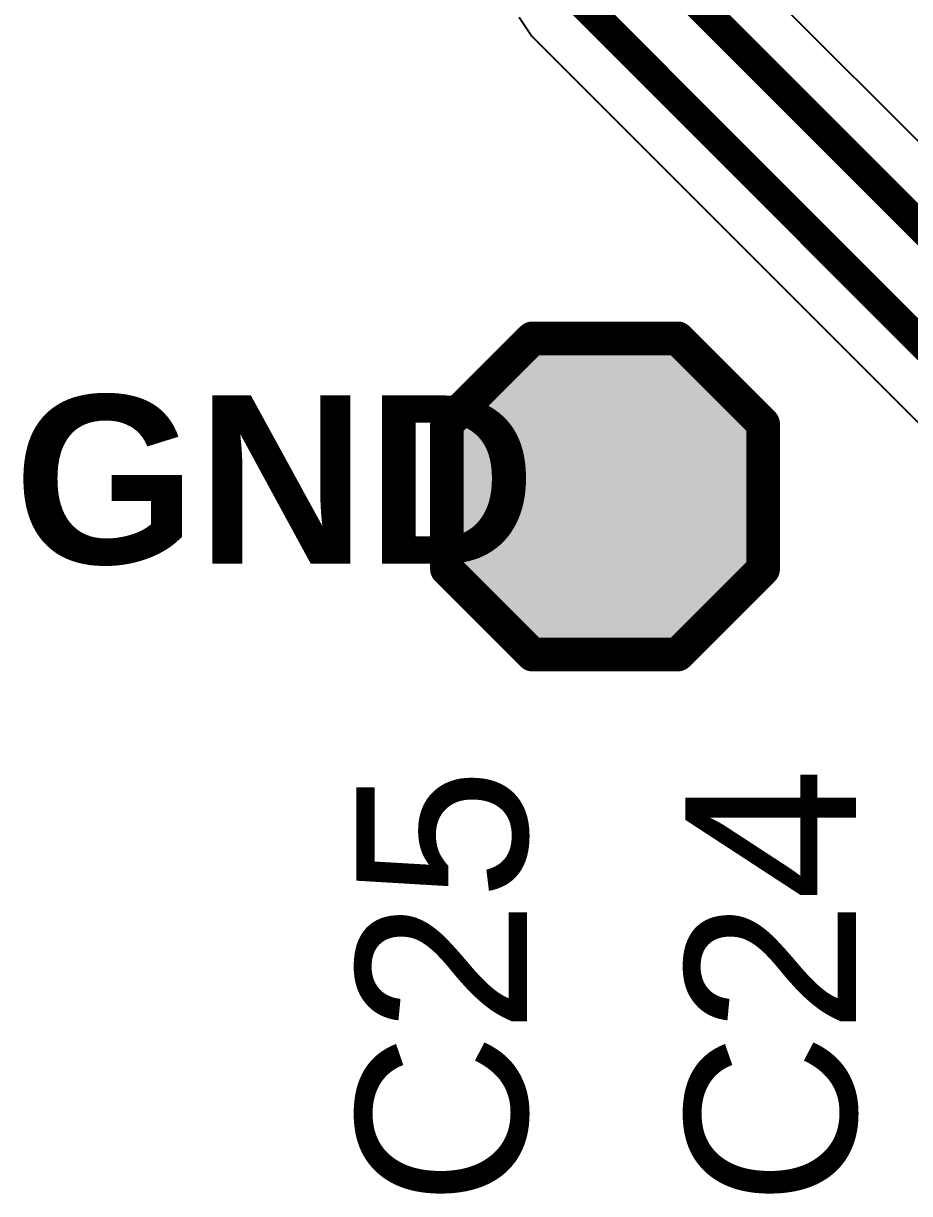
# Model space of a CAD drawing. Header units: inches. Extents: x -18 to 237, y -41 to 211.
# Drawn here: x 10.19 to 15.46, y 76.9 to 83.86 of the extents above; entities that cross this region are included whole.
import ezdxf

# ---------------------------------------------------------------- set-up
doc = ezdxf.new("R2010")
doc.units = ezdxf.units.IN
for name, color, linetype in [('Top Layer', 1, 'Continuous'), ('Top Overlay', 2, 'Continuous'), ('Top Paste', 8, 'Continuous'), ('Top Solder', 216, 'Continuous')]:
    doc.layers.add(name, color=color, linetype=linetype)
doc.styles.add('Arial', font='', dxfattribs={"height": 0.2})
doc.styles.add('Arial_Bold', font='', dxfattribs={"height": 0.2})
doc.styles.get('Arial').set_extended_font_data('Arial')
doc.styles.get('Arial_Bold').set_extended_font_data('Arial', bold=True)

# ---------------------------------------------------------------- blocks, each defined once
blk = doc.blocks.new('T__________90')
at = {"layer": 'Top Layer'}
blk.add_hatch(color=1, dxfattribs=at).paths.add_polyline_path([(0.381, 0.762), (-0.381, 0.762), (-0.762, 0.381), (-0.762, -0.381), (-0.381, -0.762), (0.381, -0.762), (0.762, -0.381), (0.762, 0.381)])
at = {"layer": 'Top Paste'}
blk.add_hatch(color=8, dxfattribs=at).paths.add_polyline_path([(0.381, 0.762), (-0.381, 0.762), (-0.762, 0.381), (-0.762, -0.381), (-0.381, -0.762), (0.381, -0.762), (0.762, -0.381), (0.762, 0.381)])
at = {"layer": 'Top Solder'}
blk.add_hatch(color=216, dxfattribs=at).paths.add_polyline_path([(0.4318, 0.8636), (-0.4318, 0.8636), (-0.8636, 0.4318), (-0.8636, -0.4318), (-0.4318, -0.8636), (0.4318, -0.8636), (0.8636, -0.4318), (0.8636, 0.4318)])
at = {"layer": 'Top Overlay'}
for points in [[(-0.9398, 0.4318, 0.2, 0.2, 0), (-0.4318, 0.9398, 0.2, 0.2, 0)], [(0.4318, 0.9398, 0.2, 0.2, 0), (-0.4318, 0.9398, 0.2, 0.2, 0)], [(0.4318, 0.9398, 0.2, 0.2, 0), (-0.4318, 0.9398, 0.2, 0.2, 0)], [(0.9398, 0.4318, 0.2, 0.2, 0), (0.4318, 0.9398, 0.2, 0.2, 0)], [(-0.9398, -0.4318, 0.2, 0.2, 0), (-0.9398, 0.4318, 0.2, 0.2, 0)], [(0.9398, -0.4318, 0.2, 0.2, 0), (0.9398, 0.4318, 0.2, 0.2, 0)], [(-0.4318, -0.9398, 0.2, 0.2, 0), (-0.9398, -0.4318, 0.2, 0.2, 0)], [(0.4318, -0.9398, 0.2, 0.2, 0), (0.9398, -0.4318, 0.2, 0.2, 0)], [(0.4318, -0.9398, 0.2, 0.2, 0), (-0.4318, -0.9398, 0.2, 0.2, 0)], [(0.4318, -0.9398, 0.2, 0.2, 0), (-0.4318, -0.9398, 0.2, 0.2, 0)]]:
    blk.add_lwpolyline(points, format="xyseb", dxfattribs=at)
for points in [[(-0.4818, 0.9398, 0.1, 0.1, 1), (-0.3818, 0.9398, 0.1, 0.1, 1)], [(-0.4818, 0.9398, 0.1, 0.1, 1), (-0.3818, 0.9398, 0.1, 0.1, 1)], [(-0.4818, 0.9398, 0.1, 0.1, 1), (-0.3818, 0.9398, 0.1, 0.1, 1)], [(0.3818, 0.9398, 0.1, 0.1, 1), (0.4818, 0.9398, 0.1, 0.1, 1)], [(0.3818, 0.9398, 0.1, 0.1, 1), (0.4818, 0.9398, 0.1, 0.1, 1)], [(0.3818, 0.9398, 0.1, 0.1, 1), (0.4818, 0.9398, 0.1, 0.1, 1)], [(-0.9898, 0.4318, 0.1, 0.1, 1), (-0.8898, 0.4318, 0.1, 0.1, 1)], [(-0.9898, 0.4318, 0.1, 0.1, 1), (-0.8898, 0.4318, 0.1, 0.1, 1)], [(0.8898, 0.4318, 0.1, 0.1, 1), (0.9898, 0.4318, 0.1, 0.1, 1)], [(0.8898, 0.4318, 0.1, 0.1, 1), (0.9898, 0.4318, 0.1, 0.1, 1)], [(-0.9898, -0.4318, 0.1, 0.1, 1), (-0.8898, -0.4318, 0.1, 0.1, 1)], [(-0.9898, -0.4318, 0.1, 0.1, 1), (-0.8898, -0.4318, 0.1, 0.1, 1)], [(0.8898, -0.4318, 0.1, 0.1, 1), (0.9898, -0.4318, 0.1, 0.1, 1)], [(0.8898, -0.4318, 0.1, 0.1, 1), (0.9898, -0.4318, 0.1, 0.1, 1)], [(-0.4818, -0.9398, 0.1, 0.1, 1), (-0.3818, -0.9398, 0.1, 0.1, 1)], [(-0.4818, -0.9398, 0.1, 0.1, 1), (-0.3818, -0.9398, 0.1, 0.1, 1)], [(-0.4818, -0.9398, 0.1, 0.1, 1), (-0.3818, -0.9398, 0.1, 0.1, 1)], [(0.3818, -0.9398, 0.1, 0.1, 1), (0.4818, -0.9398, 0.1, 0.1, 1)], [(0.3818, -0.9398, 0.1, 0.1, 1), (0.4818, -0.9398, 0.1, 0.1, 1)], [(0.3818, -0.9398, 0.1, 0.1, 1), (0.4818, -0.9398, 0.1, 0.1, 1)]]:
    blk.add_lwpolyline(points, format="xyseb", close=True, dxfattribs=at)

msp = doc.modelspace()

# ---------------------------------------------------------------- linework, layer by layer
at = {"layer": 'Top Layer'}
for p, q in [((16.9088, 81.7596), (14.2942, 84.3742)), ((13.139, 83.8957), (13.2148, 83.7823)), ((13.2148, 83.7823), (16.3169, 80.6802))]:
    msp.add_line(p, q, dxfattribs=at)
for points in [[(13.9446, 84.2294, 0.1778, 0.1778, 0), (16.764, 81.41, 0.1778, 0.1778, 0)], [(13.462, 84.0295, 0.1778, 0.1778, 0), (16.5641, 80.9274, 0.1778, 0.1778, 0)]]:
    msp.add_lwpolyline(points, format="xyseb", dxfattribs=at)

# ---------------------------------------------------------------- block references
at = {"rotation": 270}
msp.add_blockref('T__________90', (13.6498, 81.0465), dxfattribs=at)

# ---------------------------------------------------------------- texts
at = {"layer": 'Top Overlay'}
for s, height, rotation, style, p in [('GND', 1, 360, 'Arial_Bold', (10.1346, 80.6473)), ('C25', 1.016, 90, 'Arial', (13.1866, 76.8309)), ('C24', 1.016, 90, 'Arial', (15.1424, 76.8309))]:
    msp.add_text(s, height=height, rotation=rotation, dxfattribs=dict(at, style=style)).set_placement(p)

doc.saveas('drawing.dxf')
